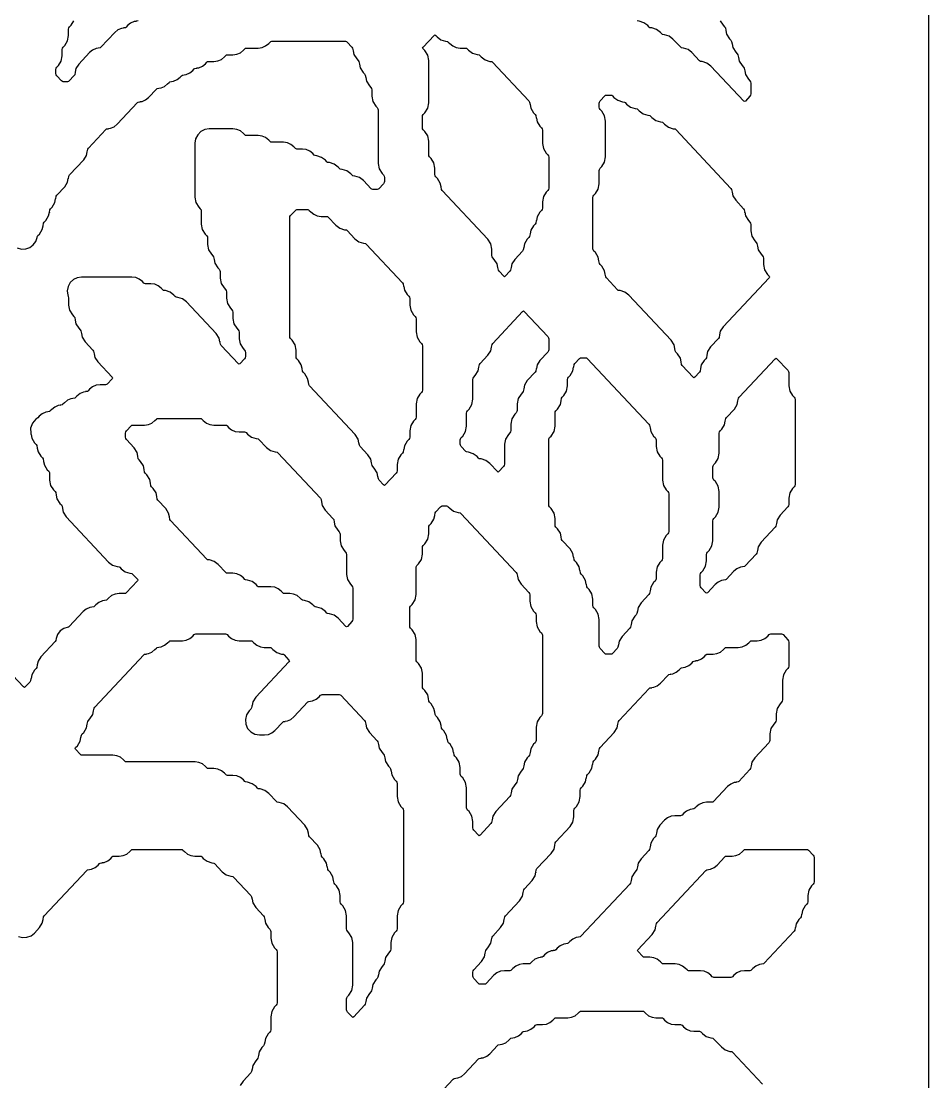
# Model space of a CAD drawing. Header units: millimetres. Extents: x 10 to 410, y 18 to 283.
# Drawn here: x 41.63 to 73.27, y 84 to 120.98 of the extents above; entities that cross this region are included whole.
import ezdxf

# ---------------------------------------------------------------- set-up
doc = ezdxf.new("R2010")
doc.units = ezdxf.units.MM
doc.layers.add('CUT', color=1, linetype='Continuous')

msp = doc.modelspace()

# ---------------------------------------------------------------- linework, layer by layer
at = {"layer": 'CUT'}
for points in [[(52.134, 21), (60.134, 21), (60.134, 24), (73.2679, 24), (73.2679, 144), (60.134, 144), (60.134, 147), (52.134, 147), (52.134, 144), (31.134, 144), (31.134, 147), (23.134, 147), (23.134, 144), (10, 144), (10, 24), (23.134, 24), (23.134, 21), (31.134, 21), (31.134, 24), (52.134, 24)], [(56.0285, 120.4816), (56.0565, 120.5031), (56.0845, 120.4816), (56.1285, 120.4347), (56.2645, 120.3321), (56.4271, 120.2811), (56.4953, 120.272), (56.5202, 120.2518), (56.5689, 120.1999), (56.6744, 120.1144), (56.7991, 120.0604), (56.9336, 120.0419), (57.1233, 120.0419), (57.1555, 120.0375), (57.1808, 120.017), (57.2295, 119.9651), (57.3655, 119.8625), (57.528, 119.8115), (57.5963, 119.8024), (57.6212, 119.7822), (57.6699, 119.7303), (57.8059, 119.6277), (57.9684, 119.5767), (58.0367, 119.5676), (58.0615, 119.5474), (59.3271, 118.198), (59.351, 118.1602), (59.3682, 118.0699), (59.3701, 118.0703), (59.3944, 117.9426), (59.4946, 117.7845), (59.5472, 117.7284), (59.5712, 117.6906), (59.5884, 117.6003), (59.5903, 117.6007), (59.6146, 117.473), (59.7148, 117.3149), (59.7674, 117.2588), (59.7914, 117.221), (59.7997, 117.1771), (59.7997, 116.7177), (59.8348, 116.5338), (59.935, 116.3757), (59.9876, 116.3196), (60.0116, 116.2818), (60.0199, 116.2379), (60.0199, 115.1583), (60.0116, 115.1144), (59.9876, 115.0767), (59.935, 115.0206), (59.8348, 114.8624), (59.7997, 114.6785), (59.7997, 114.4539), (59.7914, 114.41), (59.7674, 114.3723), (59.7148, 114.3162), (59.6146, 114.158), (59.5903, 114.0304), (59.5884, 114.0307), (59.5712, 113.9404), (59.5472, 113.9027), (59.4946, 113.8466), (59.3944, 113.6884), (59.3701, 113.5608), (59.3682, 113.5611), (59.351, 113.4708), (59.3271, 113.4331), (59.2744, 113.377), (59.1742, 113.2188), (59.1499, 113.0912), (59.148, 113.0915), (59.1308, 113.0012), (59.1069, 112.9635), (58.8341, 112.6726), (58.7338, 112.5144), (58.7095, 112.3868), (58.7076, 112.3871), (58.6904, 112.2968), (58.6665, 112.2591), (58.5066, 112.0886), (58.4786, 112.0671), (58.4506, 112.0886), (58.2907, 112.2591), (58.2668, 112.2968), (58.2496, 112.3871), (58.2477, 112.3868), (58.2233, 112.5144), (58.1231, 112.6726), (58.0705, 112.7287), (58.0466, 112.7664), (58.0382, 112.8103), (58.0382, 113.0349), (58.0032, 113.2188), (57.9029, 113.377), (56.309, 115.0767), (56.285, 115.1144), (56.2678, 115.2047), (56.266, 115.2044), (56.2416, 115.332), (56.1414, 115.4902), (56.0888, 115.5463), (56.0649, 115.584), (56.0565, 115.6279), (56.0565, 115.8525), (56.0214, 116.0365), (55.9212, 116.1946), (55.8686, 116.2507), (55.8447, 116.2884), (55.8363, 116.3323), (55.8363, 116.7918), (55.8012, 116.9757), (55.701, 117.1338), (55.6484, 117.1899), (55.6245, 117.2276), (55.6161, 117.2715), (55.6161, 117.6467), (55.6245, 117.6906), (55.6484, 117.7284), (55.701, 117.7845), (55.8012, 117.9426), (55.8363, 118.1265), (55.8363, 119.6094), (55.8012, 119.7933), (55.701, 119.9514), (55.6419, 120.0144), (55.623, 120.0419), (55.6419, 120.0695)], [(61.6462, 112.9074), (61.5936, 112.9635), (61.5696, 113.0012), (61.5613, 113.0451), (61.5613, 114.8291), (61.5696, 114.873), (61.5936, 114.9108), (61.6462, 114.9669), (61.7464, 115.125), (61.7815, 115.3089), (61.7815, 115.7683), (61.7898, 115.8122), (61.8138, 115.85), (61.8664, 115.9061), (61.9666, 116.0642), (62.0016, 116.2481), (62.0016, 117.4962), (61.9666, 117.6801), (61.8664, 117.8382), (61.8138, 117.8943), (61.7898, 117.932), (61.7815, 117.9759), (61.7815, 118.1163), (61.7898, 118.1602), (61.8138, 118.198), (61.9783, 118.3734), (62.0036, 118.3939), (62.0358, 118.3983), (62.1877, 118.3983), (62.2199, 118.3939), (62.2452, 118.3734), (62.2939, 118.3215), (62.4299, 118.2189), (62.5924, 118.1679), (62.6607, 118.1588), (62.6856, 118.1386), (62.7343, 118.0867), (62.8703, 117.9841), (63.0328, 117.9331), (63.1011, 117.924), (63.1259, 117.9038), (63.1746, 117.8519), (63.3106, 117.7493), (63.4732, 117.6983), (63.5414, 117.6892), (63.5663, 117.669), (63.615, 117.6171), (63.751, 117.5145), (63.9136, 117.4635), (63.9818, 117.4544), (64.0067, 117.4342), (64.0554, 117.3823), (64.1914, 117.2797), (64.354, 117.2287), (64.4222, 117.2196), (64.4471, 117.1994), (66.3732, 115.1456), (66.3971, 115.1078), (66.4143, 115.0175), (66.4162, 115.0179), (66.4405, 114.8902), (66.5407, 114.7321), (66.8135, 114.4412), (66.8375, 114.4034), (66.8547, 114.3131), (66.8566, 114.3135), (66.8809, 114.1858), (66.9811, 114.0276), (67.0337, 113.9716), (67.0577, 113.9338), (67.066, 113.8899), (67.066, 113.6653), (67.1011, 113.4814), (67.2013, 113.3232), (67.2539, 113.2671), (67.2779, 113.2294), (67.2951, 113.1391), (67.2969, 113.1395), (67.3213, 113.0118), (67.4215, 112.8536), (67.4741, 112.7975), (67.4981, 112.7598), (67.5064, 112.7159), (67.5064, 112.4913), (67.5415, 112.3074), (67.6417, 112.1492), (67.7008, 112.0862), (67.7197, 112.0587), (67.7008, 112.0312), (66.1004, 110.3246), (66.0001, 110.1664), (65.9758, 110.0387), (65.9739, 110.0391), (65.9567, 109.9488), (65.9328, 109.911), (65.66, 109.6201), (65.5598, 109.462), (65.5354, 109.3343), (65.5335, 109.3347), (65.5163, 109.2444), (65.4924, 109.2066), (65.4398, 109.1505), (65.3396, 108.9924), (65.3152, 108.8647), (65.3134, 108.8651), (65.2961, 108.7748), (65.2722, 108.737), (65.1123, 108.5666), (65.0843, 108.5451), (65.0563, 108.5666), (64.6762, 108.9718), (64.6523, 109.0096), (64.6351, 109.0999), (64.6332, 109.0995), (64.6089, 109.2272), (64.5087, 109.3853), (64.456, 109.4414), (64.4321, 109.4792), (64.4149, 109.5695), (64.413, 109.5691), (64.3887, 109.6968), (64.2885, 109.8549), (62.8104, 111.4311), (62.6744, 111.5337), (62.5118, 111.5847), (62.4436, 111.5938), (62.4187, 111.614), (62.0339, 112.0243), (62.01, 112.062), (61.9928, 112.1523), (61.9909, 112.1519), (61.9666, 112.2796), (61.8664, 112.4378), (61.8138, 112.4939), (61.7898, 112.5316), (61.7726, 112.6219), (61.7707, 112.6216), (61.7464, 112.7492)], [(51.6186, 114.4067), (51.6508, 114.4023), (51.676, 114.3818), (51.7247, 114.3299), (51.8302, 114.2443), (51.9549, 114.1904), (52.0894, 114.1719), (52.2791, 114.1719), (52.3113, 114.1675), (52.3366, 114.147), (52.6055, 113.8603), (52.7415, 113.7577), (52.904, 113.7067), (52.9723, 113.6976), (52.9971, 113.6774), (53.266, 113.3907), (53.402, 113.2881), (53.5646, 113.2371), (53.6328, 113.228), (53.6577, 113.2078), (54.9232, 111.8583), (54.9472, 111.8206), (54.9644, 111.7303), (54.9662, 111.7306), (54.9906, 111.603), (55.0908, 111.4448), (55.1434, 111.3887), (55.1674, 111.351), (55.1757, 111.3071), (55.1757, 111.0825), (55.2108, 110.8986), (55.311, 110.7404), (55.3636, 110.6843), (55.3875, 110.6466), (55.3959, 110.6027), (55.3959, 110.1433), (55.431, 109.9594), (55.5312, 109.8012), (55.5838, 109.7451), (55.6077, 109.7074), (55.6161, 109.6635), (55.6161, 108.1143), (55.6077, 108.0704), (55.5838, 108.0326), (55.5312, 107.9765), (55.431, 107.8184), (55.3959, 107.6345), (55.3959, 107.1751), (55.3875, 107.1312), (55.3636, 107.0934), (55.311, 107.0373), (55.2108, 106.8792), (55.1757, 106.6953), (55.1757, 106.4707), (55.1674, 106.4268), (55.1434, 106.389), (55.0908, 106.3329), (54.9906, 106.1748), (54.9662, 106.0471), (54.9644, 106.0475), (54.9472, 105.9572), (54.9232, 105.9194), (54.8706, 105.8633), (54.7704, 105.7052), (54.7353, 105.5213), (54.7353, 105.2967), (54.727, 105.2528), (54.703, 105.215), (54.323, 104.8098), (54.295, 104.7883), (54.2669, 104.8098), (54.1071, 104.9802), (54.0831, 105.018), (54.0659, 105.1083), (54.0641, 105.1079), (54.0397, 105.2356), (53.9395, 105.3937), (53.8869, 105.4498), (53.8629, 105.4876), (53.8457, 105.5779), (53.8439, 105.5775), (53.8195, 105.7052), (53.7193, 105.8633), (53.4465, 106.1542), (53.4226, 106.192), (53.4054, 106.2823), (53.4035, 106.2819), (53.3791, 106.4096), (53.2789, 106.5677), (51.685, 108.2674), (51.661, 108.3052), (51.6438, 108.3955), (51.642, 108.3951), (51.6176, 108.5228), (51.5174, 108.6809), (51.4648, 108.737), (51.4408, 108.7748), (51.4236, 108.8651), (51.4218, 108.8647), (51.3974, 108.9924), (51.2972, 109.1505), (51.2446, 109.2066), (51.2207, 109.2444), (51.2123, 109.2883), (51.2123, 109.5129), (51.1772, 109.6968), (51.077, 109.8549), (51.0244, 109.911), (51.0005, 109.9488), (50.9921, 109.9927), (50.9921, 114.1247), (51.0005, 114.1686), (51.0244, 114.2064), (51.1889, 114.3818), (51.2142, 114.4023), (51.2464, 114.4067)], [(56.9696, 106.1542), (56.9456, 106.192), (56.9373, 106.2359), (56.9373, 106.3763), (56.9456, 106.4202), (56.9696, 106.4579), (57.0222, 106.514), (57.1224, 106.6721), (57.1574, 106.856), (57.1574, 107.3155), (57.1658, 107.3594), (57.1897, 107.3971), (57.2424, 107.4532), (57.3426, 107.6113), (57.3776, 107.7953), (57.3776, 108.4895), (57.386, 108.5334), (57.4099, 108.5711), (57.4625, 108.6272), (57.5628, 108.7854), (57.5871, 108.913), (57.589, 108.9127), (57.6062, 109.003), (57.6301, 109.0407), (57.9029, 109.3316), (58.0032, 109.4898), (58.0275, 109.6174), (58.0294, 109.6171), (58.0466, 109.7074), (58.0705, 109.7451), (59.1111, 110.8548), (59.1392, 110.8763), (59.1672, 110.8548), (59.9876, 109.9799), (60.0116, 109.9422), (60.0199, 109.8983), (60.0199, 109.5231), (60.0116, 109.4792), (59.9876, 109.4414), (59.7148, 109.1505), (59.6146, 108.9924), (59.5903, 108.8647), (59.5884, 108.8651), (59.5712, 108.7748), (59.5472, 108.737), (59.2744, 108.4461), (59.1742, 108.288), (59.1499, 108.1603), (59.148, 108.1607), (59.1308, 108.0704), (59.1069, 108.0326), (59.0543, 107.9765), (58.954, 107.8184), (58.919, 107.6345), (58.919, 107.4099), (58.9106, 107.366), (58.8867, 107.3282), (58.8341, 107.2721), (58.7338, 107.114), (58.6988, 106.9301), (58.6988, 106.7055), (58.6904, 106.6616), (58.6665, 106.6238), (58.6139, 106.5677), (58.5136, 106.4096), (58.4786, 106.2257), (58.4786, 105.5315), (58.4702, 105.4876), (58.4463, 105.4498), (58.2864, 105.2794), (58.2584, 105.2579), (58.2304, 105.2794), (57.9662, 105.5611), (57.8302, 105.6637), (57.6676, 105.7147), (57.5994, 105.7238), (57.5745, 105.744), (57.5258, 105.7959), (57.3898, 105.8985), (57.2272, 105.9495), (57.159, 105.9586), (57.1341, 105.9788)], [(60.4687, 107.829), (60.4926, 107.8667), (60.5452, 107.9228), (60.6455, 108.0809), (60.6805, 108.2649), (60.6805, 108.4895), (60.6889, 108.5334), (60.7128, 108.5711), (60.7654, 108.6272), (60.8656, 108.7854), (60.89, 108.913), (60.8918, 108.9127), (60.9091, 109.003), (60.933, 109.0407), (61.0975, 109.2162), (61.1228, 109.2367), (61.155, 109.2411), (61.307, 109.2411), (61.3392, 109.2367), (61.3644, 109.2162), (63.5107, 106.9275), (63.5346, 106.8898), (63.5518, 106.7995), (63.5537, 106.7998), (63.578, 106.6721), (63.6783, 106.514), (63.7309, 106.4579), (63.7548, 106.4202), (63.7632, 106.3763), (63.7632, 106.1516), (63.7982, 105.9677), (63.8985, 105.8096), (63.9511, 105.7535), (63.975, 105.7158), (63.9834, 105.6719), (63.9834, 104.9776), (64.0184, 104.7937), (64.1186, 104.6356), (64.1713, 104.5795), (64.1952, 104.5418), (64.2036, 104.4979), (64.2036, 103.1835), (64.1952, 103.1396), (64.1713, 103.1018), (64.1186, 103.0457), (64.0184, 102.8876), (63.9834, 102.7037), (63.9834, 102.2443), (63.975, 102.2004), (63.9511, 102.1626), (63.8985, 102.1065), (63.7982, 101.9484), (63.7632, 101.7645), (63.7632, 101.5399), (63.7548, 101.496), (63.7309, 101.4582), (63.6783, 101.4021), (63.578, 101.244), (63.5537, 101.1163), (63.5518, 101.1167), (63.5346, 101.0264), (63.5107, 100.9886), (63.2379, 100.6977), (63.1376, 100.5396), (63.1133, 100.4119), (63.1114, 100.4123), (63.0942, 100.322), (63.0703, 100.2842), (63.0177, 100.2281), (62.9175, 100.07), (62.8931, 99.9423), (62.8912, 99.9427), (62.874, 99.8524), (62.8501, 99.8146), (62.5773, 99.5237), (62.4771, 99.3656), (62.4527, 99.2379), (62.4509, 99.2383), (62.4337, 99.148), (62.4097, 99.1102), (62.2452, 98.9347), (62.2199, 98.9143), (62.1877, 98.9099), (62.0358, 98.9099), (62.0036, 98.9143), (61.9783, 98.9347), (61.8138, 99.1102), (61.7898, 99.148), (61.7815, 99.1919), (61.7815, 100.1209), (61.7464, 100.3048), (61.6462, 100.4629), (61.5936, 100.519), (61.5696, 100.5568), (61.5613, 100.6007), (61.5613, 100.8253), (61.5262, 101.0092), (61.426, 101.1673), (61.3734, 101.2234), (61.3494, 101.2612), (61.3322, 101.3515), (61.3304, 101.3511), (61.306, 101.4788), (61.2058, 101.6369), (61.1532, 101.693), (61.1292, 101.7308), (61.112, 101.8211), (61.1102, 101.8207), (61.0858, 101.9484), (60.9856, 102.1065), (60.933, 102.1626), (60.9091, 102.2004), (60.8918, 102.2907), (60.89, 102.2903), (60.8656, 102.418), (60.7654, 102.5761), (60.4926, 102.867), (60.4687, 102.9048), (60.4515, 102.9951), (60.4496, 102.9947), (60.4253, 103.1224), (60.325, 103.2805), (60.2724, 103.3366), (60.2485, 103.3744), (60.2401, 103.4183), (60.2401, 103.6429), (60.2051, 103.8268), (60.1048, 103.9849), (60.0522, 104.041), (60.0283, 104.0788), (60.0199, 104.1227), (60.0199, 106.3763), (60.0283, 106.4202), (60.0522, 106.4579), (60.1048, 106.514), (60.2051, 106.6721), (60.2401, 106.856), (60.2401, 107.3155), (60.2485, 107.3594), (60.2724, 107.3971), (60.325, 107.4532), (60.4253, 107.6113), (60.4496, 107.739), (60.4515, 107.7387)], [(65.3368, 101.2234), (65.3129, 101.2612), (65.3045, 101.3051), (65.3045, 101.6802), (65.3129, 101.7242), (65.3368, 101.7619), (65.3894, 101.818), (65.4897, 101.9761), (65.5247, 102.16), (65.5247, 102.3846), (65.5331, 102.4286), (65.557, 102.4663), (65.6096, 102.5224), (65.7098, 102.6805), (65.7449, 102.8644), (65.7449, 103.5586), (65.7533, 103.6026), (65.7772, 103.6403), (65.8298, 103.6964), (65.93, 103.8545), (65.9651, 104.0384), (65.9651, 104.5821), (65.93, 104.766), (65.8298, 104.9241), (65.7772, 104.9802), (65.7533, 105.018), (65.7449, 105.0619), (65.7449, 105.4371), (65.7533, 105.481), (65.7772, 105.5187), (65.8298, 105.5748), (65.93, 105.7329), (65.9651, 105.9168), (65.9651, 106.6111), (65.9735, 106.655), (65.9974, 106.6927), (66.05, 106.7488), (66.1502, 106.9069), (66.1746, 107.0346), (66.1764, 107.0343), (66.1936, 107.1246), (66.2176, 107.1623), (66.4904, 107.4532), (66.5906, 107.6113), (66.6149, 107.739), (66.6168, 107.7387), (66.634, 107.829), (66.658, 107.8667), (67.9188, 109.2112), (67.9468, 109.2327), (67.9748, 109.2112), (68.3549, 108.8059), (68.3788, 108.7682), (68.3872, 108.7243), (68.3872, 108.2649), (68.4222, 108.0809), (68.5225, 107.9228), (68.5751, 107.8667), (68.599, 107.829), (68.6074, 107.7851), (68.6074, 104.8271), (68.599, 104.7832), (68.5751, 104.7454), (68.5225, 104.6893), (68.4222, 104.5312), (68.3872, 104.3473), (68.3872, 104.1227), (68.3788, 104.0788), (68.3549, 104.041), (68.0821, 103.7501), (67.9819, 103.592), (67.9575, 103.4643), (67.9556, 103.4647), (67.9384, 103.3744), (67.9145, 103.3366), (67.4215, 102.8109), (67.3213, 102.6528), (67.2969, 102.5251), (67.2951, 102.5255), (67.2779, 102.4352), (67.2539, 102.3974), (66.8692, 101.9871), (66.8439, 101.9667), (66.7779, 101.9576), (66.7785, 101.9535), (66.7077, 101.9438), (66.583, 101.8898), (66.4775, 101.8043), (66.2086, 101.5175), (66.1834, 101.4971), (66.1174, 101.488), (66.1179, 101.4839), (66.0471, 101.4742), (65.9224, 101.4202), (65.8169, 101.3347), (65.5527, 101.0529), (65.5247, 101.0315), (65.4967, 101.0529)], [(45.2994, 106.6927), (45.464, 106.8682), (45.4892, 106.8887), (45.5214, 106.8931), (45.9313, 106.8931), (46.0659, 106.9115), (46.1905, 106.9655), (46.296, 107.0511), (46.3447, 107.103), (46.37, 107.1235), (46.4022, 107.1279), (47.8753, 107.1279), (47.9075, 107.1235), (47.9328, 107.103), (47.9815, 107.0511), (48.087, 106.9655), (48.2116, 106.9115), (48.3462, 106.8931), (48.7561, 106.8931), (48.7883, 106.8887), (48.8135, 106.8682), (48.8622, 106.8163), (48.9677, 106.7307), (49.0924, 106.6767), (49.2269, 106.6583), (49.4166, 106.6583), (49.4488, 106.6539), (49.4741, 106.6334), (49.5228, 106.5815), (49.6588, 106.4789), (49.8214, 106.4279), (49.8896, 106.4188), (49.9145, 106.3986), (50.1834, 106.1119), (50.3194, 106.0093), (50.4819, 105.9583), (50.5502, 105.9492), (50.575, 105.929), (52.0607, 104.3447), (52.0847, 104.307), (52.1019, 104.2167), (52.1038, 104.217), (52.1281, 104.0893), (52.2283, 103.9312), (52.5011, 103.6403), (52.5251, 103.6026), (52.5423, 103.5123), (52.5441, 103.5126), (52.5685, 103.3849), (52.6687, 103.2268), (52.7213, 103.1707), (52.7453, 103.133), (52.7536, 103.089), (52.7536, 102.8644), (52.7887, 102.6805), (52.8889, 102.5224), (52.9415, 102.4663), (52.9654, 102.4286), (52.9738, 102.3846), (52.9738, 101.6904), (53.0089, 101.5065), (53.1091, 101.3484), (53.1617, 101.2923), (53.1856, 101.2546), (53.194, 101.2106), (53.194, 100.1311), (53.1856, 100.0872), (53.1617, 100.0494), (53.0018, 99.8789), (52.9738, 99.8575), (52.9458, 99.8789), (52.6816, 100.1607), (52.5456, 100.2633), (52.383, 100.3143), (52.3148, 100.3234), (52.2899, 100.3435), (52.2412, 100.3955), (52.1052, 100.4981), (51.9426, 100.5491), (51.8744, 100.5582), (51.8495, 100.5783), (51.8008, 100.6303), (51.6648, 100.7329), (51.5023, 100.7839), (51.434, 100.793), (51.4091, 100.8131), (51.3604, 100.8651), (51.2549, 100.9506), (51.1303, 101.0046), (50.9957, 101.0231), (50.806, 101.0231), (50.7738, 101.0275), (50.7486, 101.0479), (50.6999, 101.0999), (50.5943, 101.1854), (50.4697, 101.2394), (50.3351, 101.2579), (49.9253, 101.2579), (49.8931, 101.2623), (49.8678, 101.2827), (49.8191, 101.3347), (49.6831, 101.4373), (49.5205, 101.4883), (49.4523, 101.4974), (49.4274, 101.5175), (49.3787, 101.5695), (49.2732, 101.655), (49.1486, 101.709), (49.014, 101.7275), (48.8243, 101.7275), (48.7921, 101.7319), (48.7668, 101.7523), (48.4979, 102.0391), (48.3619, 102.1417), (48.1994, 102.1927), (48.1312, 102.2018), (48.1063, 102.2219), (46.8408, 103.5714), (46.8168, 103.6092), (46.7996, 103.6995), (46.7978, 103.6991), (46.7734, 103.8268), (46.6732, 103.9849), (46.4004, 104.2758), (46.3765, 104.3136), (46.3592, 104.4039), (46.3574, 104.4035), (46.333, 104.5312), (46.2328, 104.6893), (46.1802, 104.7454), (46.1563, 104.7832), (46.1391, 104.8735), (46.1372, 104.8731), (46.1128, 105.0008), (46.0126, 105.1589), (45.96, 105.215), (45.9361, 105.2528), (45.9189, 105.3431), (45.917, 105.3427), (45.8927, 105.4704), (45.7924, 105.6285), (45.7398, 105.6846), (45.7159, 105.7224), (45.6987, 105.8127), (45.6968, 105.8123), (45.6725, 105.94), (45.5722, 106.0981), (45.2994, 106.389), (45.2755, 106.4268), (45.2671, 106.4707), (45.2671, 106.6111), (45.2755, 106.655)], [(55.8363, 103.0992), (55.8363, 103.3238), (55.8447, 103.3678), (55.8686, 103.4055), (55.9212, 103.4616), (56.0214, 103.6197), (56.0458, 103.7474), (56.0476, 103.7471), (56.0649, 103.8374), (56.0888, 103.8751), (56.2533, 104.0506), (56.2786, 104.0711), (56.3108, 104.0755), (56.4628, 104.0755), (56.495, 104.0711), (56.5202, 104.0506), (56.5689, 103.9986), (56.7049, 103.896), (56.8675, 103.8451), (56.9357, 103.836), (56.9606, 103.8158), (58.8867, 101.7619), (58.9106, 101.7242), (58.9278, 101.6339), (58.9297, 101.6342), (58.954, 101.5065), (59.0543, 101.3484), (59.3271, 101.0575), (59.351, 101.0198), (59.3594, 100.9758), (59.3594, 100.7512), (59.3944, 100.5673), (59.4946, 100.4092), (59.5472, 100.3531), (59.5712, 100.3153), (59.5795, 100.2714), (59.5795, 100.0468), (59.6146, 99.8629), (59.7148, 99.7048), (59.7674, 99.6487), (59.7914, 99.6109), (59.7997, 99.567), (59.7997, 96.8439), (59.7914, 96.8), (59.7674, 96.7622), (59.7148, 96.7061), (59.6146, 96.548), (59.5795, 96.3641), (59.5795, 95.9047), (59.5712, 95.8608), (59.5472, 95.823), (59.4946, 95.7669), (59.3944, 95.6088), (59.3701, 95.4811), (59.3682, 95.4814), (59.351, 95.3912), (59.3271, 95.3534), (59.2744, 95.2973), (59.1742, 95.1392), (59.1499, 95.0115), (59.148, 95.0118), (59.1308, 94.9215), (59.1069, 94.8838), (59.0543, 94.8277), (58.954, 94.6696), (58.9297, 94.5419), (58.9278, 94.5422), (58.9106, 94.4519), (58.8867, 94.4142), (58.8341, 94.3581), (58.7338, 94.2), (58.7095, 94.0723), (58.7076, 94.0726), (58.6904, 93.9823), (58.6665, 93.9446), (58.1735, 93.4189), (58.0733, 93.2608), (58.0489, 93.1331), (58.047, 93.1334), (58.0298, 93.0431), (58.0059, 93.0054), (57.6258, 92.6001), (57.5978, 92.5786), (57.5698, 92.6001), (57.4099, 92.7706), (57.386, 92.8083), (57.3776, 92.8523), (57.3776, 93.0769), (57.3426, 93.2608), (57.2424, 93.4189), (57.1897, 93.475), (57.1658, 93.5127), (57.1574, 93.5567), (57.1574, 94.2509), (57.1224, 94.4348), (57.0222, 94.5929), (56.9696, 94.649), (56.9456, 94.6867), (56.9373, 94.7307), (56.9373, 94.9553), (56.9022, 95.1392), (56.802, 95.2973), (56.7494, 95.3534), (56.7254, 95.3912), (56.7082, 95.4814), (56.7063, 95.4811), (56.682, 95.6088), (56.5818, 95.7669), (56.5292, 95.823), (56.5052, 95.8608), (56.488, 95.951), (56.4862, 95.9507), (56.4618, 96.0784), (56.3616, 96.2365), (56.309, 96.2926), (56.285, 96.3304), (56.2678, 96.4207), (56.266, 96.4203), (56.2416, 96.548), (56.1414, 96.7061), (56.0888, 96.7622), (56.0649, 96.8), (56.0476, 96.8903), (56.0458, 96.8899), (56.0214, 97.0176), (55.9212, 97.1757), (55.8686, 97.2318), (55.8447, 97.2696), (55.8275, 97.3599), (55.8256, 97.3595), (55.8012, 97.4872), (55.701, 97.6453), (55.6484, 97.7014), (55.6245, 97.7392), (55.6161, 97.7831), (55.6161, 98.2425), (55.5811, 98.4264), (55.4808, 98.5845), (55.4282, 98.6406), (55.4043, 98.6784), (55.3959, 98.7223), (55.3959, 99.4165), (55.3609, 99.6004), (55.2606, 99.7585), (55.208, 99.8146), (55.1841, 99.8524), (55.1757, 99.8963), (55.1757, 100.5062), (55.1841, 100.5501), (55.208, 100.5879), (55.2606, 100.644), (55.3609, 100.8021), (55.3959, 100.986), (55.3959, 101.915), (55.4043, 101.959), (55.4282, 101.9967), (55.4808, 102.0528), (55.5811, 102.2109), (55.6161, 102.3948), (55.6161, 102.6194), (55.6245, 102.6634), (55.6484, 102.7011), (55.701, 102.7572), (55.8012, 102.9153)], [(43.5905, 95.7132), (43.6907, 95.8713), (43.7151, 95.999), (43.7169, 95.9986), (43.7342, 96.0889), (43.7581, 96.1267), (43.8107, 96.1828), (43.9109, 96.3409), (43.9353, 96.4686), (43.9371, 96.4682), (43.9543, 96.5585), (43.9783, 96.5963), (44.0309, 96.6524), (44.1311, 96.8105), (44.1555, 96.9382), (44.1573, 96.9378), (44.1745, 97.0281), (44.1985, 97.0659), (45.9044, 98.885), (45.9296, 98.9054), (45.9956, 98.9145), (45.9951, 98.9186), (46.0659, 98.9283), (46.1905, 98.9823), (46.296, 99.0678), (46.3447, 99.1198), (46.37, 99.1402), (46.436, 99.1493), (46.4354, 99.1534), (46.5063, 99.1631), (46.6309, 99.2171), (46.7364, 99.3026), (46.7851, 99.3546), (46.8104, 99.375), (46.8426, 99.3795), (47.2525, 99.3795), (47.387, 99.3979), (47.5117, 99.4519), (47.6172, 99.5374), (47.6659, 99.5894), (47.6911, 99.6098), (47.7233, 99.6143), (48.7561, 99.6143), (48.7883, 99.6098), (48.8135, 99.5894), (48.8622, 99.5374), (48.9677, 99.4519), (49.0924, 99.3979), (49.2269, 99.3795), (49.6368, 99.3795), (49.669, 99.375), (49.6943, 99.3546), (49.743, 99.3026), (49.8485, 99.2171), (49.9731, 99.1631), (50.1077, 99.1447), (50.2974, 99.1447), (50.3296, 99.1402), (50.3549, 99.1198), (50.4036, 99.0678), (50.5396, 98.9652), (50.7021, 98.9143), (50.7704, 98.9051), (50.7952, 98.885), (50.9663, 98.7026), (50.9852, 98.6751), (50.9663, 98.6475), (49.8062, 97.4105), (49.706, 97.2524), (49.6817, 97.1247), (49.6798, 97.1251), (49.6626, 97.0348), (49.6386, 96.997), (49.5798, 96.9343), (49.4883, 96.7967), (49.4465, 96.6368), (49.4592, 96.4721), (49.5249, 96.3204), (49.6364, 96.1985), (49.7816, 96.1195), (49.9445, 96.0922), (50.1149, 96.0922), (50.2495, 96.1107), (50.3742, 96.1647), (50.4797, 96.2502), (50.7486, 96.537), (50.7738, 96.5574), (50.8398, 96.5665), (50.8393, 96.5706), (50.9101, 96.5803), (51.0347, 96.6343), (51.1402, 96.7198), (51.6293, 97.2414), (51.6546, 97.2618), (51.7206, 97.2709), (51.72, 97.275), (51.7909, 97.2847), (51.9155, 97.3387), (52.021, 97.4242), (52.0697, 97.4762), (52.095, 97.4966), (52.1272, 97.501), (52.7195, 97.501), (52.7517, 97.4966), (52.777, 97.4762), (53.6021, 96.5963), (53.626, 96.5585), (53.6432, 96.4682), (53.6451, 96.4686), (53.6694, 96.3409), (53.7697, 96.1828), (54.0425, 95.8919), (54.0664, 95.8541), (54.0836, 95.7638), (54.0855, 95.7642), (54.1098, 95.6365), (54.21, 95.4784), (54.2627, 95.4223), (54.2866, 95.3845), (54.3038, 95.2942), (54.3057, 95.2946), (54.33, 95.1669), (54.4302, 95.0088), (54.4828, 94.9527), (54.5068, 94.9149), (54.524, 94.8246), (54.5259, 94.825), (54.5502, 94.6973), (54.6504, 94.5392), (54.703, 94.4831), (54.727, 94.4453), (54.7353, 94.4014), (54.7353, 93.942), (54.7704, 93.7581), (54.8706, 93.6), (54.9232, 93.5439), (54.9472, 93.5061), (54.9555, 93.4622), (54.9555, 90.2694), (54.9472, 90.2255), (54.9232, 90.1878), (54.8706, 90.1317), (54.7704, 89.9736), (54.7353, 89.7897), (54.7353, 89.3302), (54.727, 89.2863), (54.703, 89.2486), (54.6504, 89.1925), (54.5502, 89.0344), (54.5152, 88.8505), (54.5152, 88.6258), (54.5068, 88.5819), (54.4828, 88.5442), (54.4302, 88.4881), (54.33, 88.33), (54.3057, 88.2023), (54.3038, 88.2026), (54.2866, 88.1123), (54.2627, 88.0746), (54.21, 88.0185), (54.1098, 87.8604), (54.0855, 87.7327), (54.0836, 87.733), (54.0664, 87.6427), (54.0425, 87.605), (53.9899, 87.5489), (53.8896, 87.3907), (53.8653, 87.2631), (53.8634, 87.2634), (53.8462, 87.1731), (53.8223, 87.1354), (53.7697, 87.0793), (53.6694, 86.9211), (53.6451, 86.7935), (53.6432, 86.7938), (53.626, 86.7035), (53.6021, 86.6658), (53.222, 86.2605), (53.194, 86.239), (53.166, 86.2605), (53.0061, 86.431), (52.9822, 86.4687), (52.9738, 86.5126), (52.9738, 86.8878), (52.9822, 86.9317), (53.0061, 86.9695), (53.0587, 87.0256), (53.159, 87.1837), (53.194, 87.3676), (53.194, 88.8505), (53.159, 89.0344), (53.0587, 89.1925), (53.0061, 89.2486), (52.9822, 89.2863), (52.9738, 89.3302), (52.9738, 89.7897), (52.9388, 89.9736), (52.8385, 90.1317), (52.7859, 90.1878), (52.762, 90.2255), (52.7536, 90.2694), (52.7536, 90.4941), (52.7186, 90.678), (52.6183, 90.8361), (52.5657, 90.8922), (52.5418, 90.9299), (52.5246, 91.0202), (52.5227, 91.0199), (52.4984, 91.1476), (52.3981, 91.3057), (52.3455, 91.3618), (52.3216, 91.3995), (52.3044, 91.4898), (52.3025, 91.4895), (52.2782, 91.6172), (52.178, 91.7753), (52.1254, 91.8314), (52.1014, 91.8691), (52.0842, 91.9594), (52.0823, 91.9591), (52.058, 92.0868), (51.9578, 92.2449), (51.685, 92.5358), (51.661, 92.5735), (51.6438, 92.6638), (51.642, 92.6635), (51.6176, 92.7912), (51.5174, 92.9493), (50.92, 93.5863), (50.784, 93.6889), (50.6215, 93.7398), (50.5533, 93.7489), (50.5284, 93.7691), (50.2595, 94.0559), (50.1235, 94.1585), (49.9609, 94.2094), (49.8927, 94.2185), (49.8678, 94.2387), (49.8191, 94.2907), (49.6831, 94.3933), (49.5205, 94.4442), (49.4523, 94.4534), (49.4274, 94.4735), (49.3787, 94.5255), (49.2732, 94.611), (49.1486, 94.665), (49.014, 94.6834), (48.8243, 94.6834), (48.7921, 94.6879), (48.7668, 94.7083), (48.7181, 94.7603), (48.6126, 94.8458), (48.488, 94.8998), (48.3534, 94.9182), (48.1637, 94.9182), (48.1315, 94.9227), (48.1063, 94.9431), (48.0576, 94.9951), (47.9521, 95.0806), (47.8274, 95.1346), (47.6928, 95.153), (45.3012, 95.153), (45.269, 95.1575), (45.2438, 95.1779), (45.1951, 95.2299), (45.0896, 95.3154), (44.9649, 95.3694), (44.8304, 95.3878), (43.7599, 95.3878), (43.7277, 95.3923), (43.7025, 95.4127), (43.5314, 95.5951), (43.5125, 95.6226), (43.5314, 95.6502)], [(57.4099, 87.605), (57.386, 87.6427), (57.3776, 87.6866), (57.3776, 87.827), (57.386, 87.8709), (57.4099, 87.9087), (57.6827, 88.1996), (57.783, 88.3577), (57.8073, 88.4854), (57.8092, 88.485), (57.8264, 88.5753), (57.8503, 88.6131), (57.9029, 88.6692), (58.0032, 88.8273), (58.0275, 88.955), (58.0294, 88.9546), (58.0466, 89.0449), (58.0705, 89.0827), (58.3433, 89.3736), (58.4435, 89.5317), (58.4679, 89.6594), (58.4697, 89.659), (58.487, 89.7493), (58.5109, 89.7871), (59.0039, 90.3128), (59.1041, 90.4709), (59.1284, 90.5986), (59.1303, 90.5982), (59.1475, 90.6885), (59.1715, 90.7263), (59.4443, 91.0172), (59.5445, 91.1753), (59.5688, 91.303), (59.5707, 91.3026), (59.5879, 91.3929), (59.6118, 91.4307), (60.1048, 91.9564), (60.2051, 92.1145), (60.2294, 92.2422), (60.2313, 92.2418), (60.2485, 92.3321), (60.2724, 92.3699), (60.7654, 92.8956), (60.8656, 93.0537), (60.9007, 93.2376), (60.9007, 93.4622), (60.9091, 93.5061), (60.933, 93.5439), (60.9856, 93.6), (61.0858, 93.7581), (61.1209, 93.942), (61.1209, 94.1666), (61.1292, 94.2105), (61.1532, 94.2483), (61.2058, 94.3044), (61.306, 94.4625), (61.3304, 94.5902), (61.3322, 94.5898), (61.3494, 94.6801), (61.3734, 94.7179), (61.426, 94.774), (61.5262, 94.9321), (61.5505, 95.0598), (61.5524, 95.0594), (61.5696, 95.1497), (61.5936, 95.1875), (61.6462, 95.2436), (61.7464, 95.4017), (61.7707, 95.5294), (61.7726, 95.529), (61.7898, 95.6193), (61.8138, 95.6571), (62.3067, 96.1828), (62.407, 96.3409), (62.4313, 96.4686), (62.4332, 96.4682), (62.4504, 96.5585), (62.4743, 96.5963), (63.5196, 97.711), (63.5449, 97.7314), (63.6109, 97.7405), (63.6103, 97.7446), (63.6812, 97.7543), (63.8058, 97.8083), (63.9113, 97.8938), (64.1802, 98.1806), (64.2055, 98.201), (64.2715, 98.2101), (64.2709, 98.2142), (64.3417, 98.2239), (64.4664, 98.2779), (64.5719, 98.3634), (64.6206, 98.4154), (64.6458, 98.4358), (64.7119, 98.4449), (64.7113, 98.449), (64.7821, 98.4587), (64.9068, 98.5127), (65.0123, 98.5982), (65.061, 98.6502), (65.0862, 98.6706), (65.1522, 98.6797), (65.1517, 98.6838), (65.2225, 98.6935), (65.3471, 98.7475), (65.4527, 98.833), (65.5014, 98.885), (65.5266, 98.9054), (65.5588, 98.9099), (65.7485, 98.9099), (65.8831, 98.9283), (66.0077, 98.9823), (66.1132, 99.0678), (66.1619, 99.1198), (66.1872, 99.1402), (66.2194, 99.1447), (66.6293, 99.1447), (66.7638, 99.1631), (66.8885, 99.2171), (66.994, 99.3026), (67.0427, 99.3546), (67.068, 99.375), (67.1002, 99.3795), (67.2898, 99.3795), (67.4244, 99.3979), (67.5491, 99.4519), (67.6546, 99.5374), (67.7033, 99.5894), (67.7285, 99.6098), (67.7607, 99.6143), (68.1329, 99.6143), (68.1651, 99.6098), (68.1903, 99.5894), (68.3549, 99.4139), (68.3788, 99.3761), (68.3872, 99.3322), (68.3872, 98.4875), (68.3788, 98.4436), (68.3549, 98.4058), (68.3023, 98.3497), (68.202, 98.1916), (68.167, 98.0077), (68.167, 97.3135), (68.1586, 97.2696), (68.1347, 97.2318), (68.0821, 97.1757), (67.9819, 97.0176), (67.9468, 96.8337), (67.9468, 96.6091), (67.9384, 96.5652), (67.9145, 96.5274), (67.8619, 96.4713), (67.7617, 96.3132), (67.7266, 96.1293), (67.7266, 95.9047), (67.7182, 95.8608), (67.6943, 95.823), (67.2013, 95.2973), (67.1011, 95.1392), (67.0768, 95.0115), (67.0749, 95.0118), (67.0577, 94.9215), (67.0337, 94.8838), (66.649, 94.4735), (66.6237, 94.4531), (66.5577, 94.444), (66.5583, 94.4399), (66.4875, 94.4302), (66.3628, 94.3762), (66.2573, 94.2907), (65.7682, 93.7691), (65.743, 93.7486), (65.7108, 93.7442), (65.5211, 93.7442), (65.3865, 93.7258), (65.2619, 93.6718), (65.1564, 93.5863), (65.1077, 93.5343), (65.0824, 93.5138), (65.0164, 93.5048), (65.017, 93.5007), (64.9461, 93.491), (64.8215, 93.437), (64.716, 93.3515), (64.6673, 93.2995), (64.642, 93.279), (64.6098, 93.2746), (64.4201, 93.2746), (64.2856, 93.2562), (64.1609, 93.2022), (64.0554, 93.1167), (63.8985, 92.9493), (63.7982, 92.7912), (63.7739, 92.6635), (63.772, 92.6638), (63.7548, 92.5735), (63.7309, 92.5358), (63.6783, 92.4797), (63.578, 92.3216), (63.5537, 92.1939), (63.5518, 92.1942), (63.5346, 92.1039), (63.5107, 92.0662), (63.2379, 91.7753), (63.1376, 91.6172), (63.1133, 91.4895), (63.1114, 91.4898), (63.0942, 91.3995), (63.0703, 91.3618), (63.0177, 91.3057), (62.9175, 91.1476), (62.8931, 91.0199), (62.8912, 91.0202), (62.874, 90.9299), (62.8501, 90.8922), (61.1442, 89.0731), (61.119, 89.0526), (61.053, 89.0436), (61.0535, 89.0395), (60.9827, 89.0298), (60.8581, 88.9758), (60.7525, 88.8902), (60.7038, 88.8383), (60.6786, 88.8178), (60.6126, 88.8088), (60.6131, 88.8047), (60.5423, 88.795), (60.4177, 88.741), (60.3122, 88.6554), (60.2635, 88.6035), (60.2382, 88.583), (60.1722, 88.574), (60.1728, 88.5699), (60.1019, 88.5602), (59.9773, 88.5062), (59.8718, 88.4206), (59.8231, 88.3687), (59.7978, 88.3482), (59.7318, 88.3392), (59.7324, 88.3351), (59.6615, 88.3254), (59.5369, 88.2714), (59.4314, 88.1858), (59.3827, 88.1339), (59.3574, 88.1134), (59.3252, 88.109), (59.1355, 88.109), (59.001, 88.0906), (58.8763, 88.0366), (58.7708, 87.951), (58.7221, 87.8991), (58.6969, 87.8786), (58.6647, 87.8742), (58.475, 87.8742), (58.3404, 87.8558), (58.2158, 87.8018), (58.1103, 87.7162), (57.8414, 87.4295), (57.8161, 87.409), (57.7839, 87.4046), (57.6319, 87.4046), (57.5997, 87.409), (57.5745, 87.4295)], [(63.6279, 89.1388), (63.7281, 89.2969), (63.7525, 89.4246), (63.7543, 89.4242), (63.7715, 89.5145), (63.7955, 89.5523), (65.5014, 91.3713), (65.5266, 91.3918), (65.5926, 91.4009), (65.5921, 91.405), (65.6629, 91.4147), (65.7875, 91.4687), (65.893, 91.5542), (66.1619, 91.8409), (66.1872, 91.8614), (66.2194, 91.8658), (66.4091, 91.8658), (66.5437, 91.8843), (66.6683, 91.9383), (66.7738, 92.0238), (66.8225, 92.0757), (66.8478, 92.0962), (66.88, 92.1006), (69.0136, 92.1006), (69.0458, 92.0962), (69.0711, 92.0757), (69.2356, 91.9003), (69.2596, 91.8625), (69.2679, 91.8186), (69.2679, 90.9738), (69.2596, 90.9299), (69.2356, 90.8922), (69.183, 90.8361), (69.0828, 90.678), (69.0478, 90.4941), (69.0478, 90.2694), (69.0394, 90.2255), (69.0155, 90.1878), (68.9628, 90.1317), (68.8626, 89.9736), (68.8383, 89.8459), (68.8364, 89.8462), (68.8192, 89.7559), (68.7953, 89.7182), (68.7427, 89.6621), (68.6424, 89.504), (68.6181, 89.3763), (68.6162, 89.3766), (68.599, 89.2863), (68.5751, 89.2486), (67.5298, 88.1339), (67.5045, 88.1134), (67.4385, 88.1044), (67.4391, 88.1003), (67.3682, 88.0906), (67.2436, 88.0366), (67.1381, 87.951), (67.0894, 87.8991), (67.0641, 87.8786), (67.0319, 87.8742), (66.8422, 87.8742), (66.7077, 87.8558), (66.583, 87.8018), (66.4775, 87.7162), (66.4288, 87.6643), (66.4036, 87.6438), (66.3714, 87.6394), (65.779, 87.6394), (65.7468, 87.6438), (65.7216, 87.6643), (65.6728, 87.7162), (65.5673, 87.8018), (65.4427, 87.8558), (65.3081, 87.8742), (64.8982, 87.8742), (64.866, 87.8786), (64.8408, 87.8991), (64.7921, 87.951), (64.6866, 88.0366), (64.5619, 88.0906), (64.4274, 88.109), (64.0175, 88.109), (63.9853, 88.1134), (63.96, 88.1339), (63.9113, 88.1858), (63.8058, 88.2714), (63.6812, 88.3254), (63.5466, 88.3438), (63.3569, 88.3438), (63.3247, 88.3482), (63.2995, 88.3687), (63.1284, 88.5511), (63.1095, 88.5786), (63.1284, 88.6061)]]:
    msp.add_lwpolyline(points, close=True, dxfattribs=at)
for points in [[(45.7056, 120.9855), (45.6396, 120.9765), (45.6402, 120.9724), (45.5693, 120.9627), (45.4447, 120.9087), (45.3392, 120.8232), (45.2905, 120.7712), (45.2652, 120.7507), (45.1992, 120.7417), (45.1998, 120.7376), (45.1289, 120.7279), (45.0043, 120.6739), (44.8988, 120.5884), (44.4097, 120.0668), (44.3845, 120.0463), (44.3184, 120.0373), (44.319, 120.0332), (44.2482, 120.0235), (44.1235, 119.9695), (44.018, 119.884), (43.6409, 119.4818), (43.5406, 119.3237), (43.5163, 119.196), (43.5144, 119.1963), (43.4972, 119.106), (43.4733, 119.0683), (43.3087, 118.8928), (43.2835, 118.8723), (43.2513, 118.8679), (43.0993, 118.8679), (43.0671, 118.8723), (43.0419, 118.8928), (42.8773, 119.0683), (42.8534, 119.106), (42.845, 119.1499), (42.845, 119.2903), (42.8534, 119.3342), (42.8773, 119.372), (42.9299, 119.4281), (43.0302, 119.5862), (43.0652, 119.7701), (43.0652, 119.9947), (43.0736, 120.0386), (43.0975, 120.0764), (43.1501, 120.1325), (43.2504, 120.2906), (43.2854, 120.4745), (43.2854, 120.6991), (43.2938, 120.743), (43.3177, 120.7808), (43.3703, 120.8369), (43.4705, 120.995)], [(66.0001, 120.995), (66.1004, 120.8369), (66.153, 120.7808), (66.1769, 120.743), (66.1941, 120.6527), (66.196, 120.6531), (66.2203, 120.5254), (66.3206, 120.3673), (66.3732, 120.3112), (66.3971, 120.2734), (66.4143, 120.1831), (66.4162, 120.1835), (66.4405, 120.0558), (66.5407, 119.8977), (66.5934, 119.8416), (66.6173, 119.8038), (66.6345, 119.7135), (66.6364, 119.7139), (66.6607, 119.5862), (66.7609, 119.4281), (66.8135, 119.372), (66.8375, 119.3342), (66.8547, 119.2439), (66.8566, 119.2443), (66.8809, 119.1166), (66.9811, 118.9585), (67.0337, 118.9024), (67.0577, 118.8646), (67.066, 118.8207), (67.066, 118.4455), (67.0577, 118.4016), (67.0337, 118.3639), (66.8739, 118.1934), (66.8458, 118.1719), (66.8178, 118.1934), (65.6728, 119.4144), (65.5368, 119.5169), (65.3743, 119.5679), (65.3061, 119.577), (65.2812, 119.5972), (65.0123, 119.884), (64.8763, 119.9865), (64.7137, 120.0375), (64.6455, 120.0466), (64.6206, 120.0668), (64.3517, 120.3536), (64.2157, 120.4562), (64.0532, 120.5071), (63.9849, 120.5162), (63.96, 120.5364), (63.9113, 120.5884), (63.7753, 120.691), (63.6128, 120.7419), (63.5445, 120.751), (63.5196, 120.7712), (63.4709, 120.8232), (63.3349, 120.9258), (63.1724, 120.9767), (63.1041, 120.9858)], [(41.4977, 113.0717), (41.6415, 113.0335), (41.7901, 113.0393), (41.9304, 113.0886), (42.05, 113.1769), (42.1384, 113.2966), (42.1876, 113.4369), (42.1928, 113.4642), (42.2168, 113.5019), (42.2694, 113.558), (42.3696, 113.7162), (42.3939, 113.8439), (42.3958, 113.8435), (42.413, 113.9338), (42.4369, 113.9716), (42.4896, 114.0276), (42.5898, 114.1858), (42.6141, 114.3135), (42.616, 114.3131), (42.6332, 114.4034), (42.6571, 114.4412), (42.7097, 114.4973), (42.81, 114.6554), (42.8343, 114.7831), (42.8362, 114.7827), (42.8534, 114.873), (42.8773, 114.9108), (43.1501, 115.2017), (43.2504, 115.3598), (43.2747, 115.4875), (43.2766, 115.4871), (43.2938, 115.5774), (43.3177, 115.6152), (43.8107, 116.1409), (43.9109, 116.299), (43.9353, 116.4267), (43.9371, 116.4263), (43.9543, 116.5166), (43.9783, 116.5544), (44.5832, 117.1994), (44.6085, 117.2199), (44.6745, 117.229), (44.6739, 117.2331), (44.7447, 117.2428), (44.8694, 117.2968), (44.9749, 117.3823), (45.6842, 118.1386), (45.7094, 118.1591), (45.7754, 118.1682), (45.7749, 118.1723), (45.8457, 118.182), (45.9703, 118.236), (46.0758, 118.3215), (46.3447, 118.6082), (46.37, 118.6287), (46.436, 118.6378), (46.4354, 118.6419), (46.5063, 118.6516), (46.6309, 118.7056), (46.7364, 118.7911), (46.7851, 118.843), (46.8104, 118.8635), (46.8764, 118.8726), (46.8758, 118.8767), (46.9467, 118.8864), (47.0713, 118.9404), (47.1768, 119.0259), (47.2255, 119.0778), (47.2508, 119.0983), (47.3168, 119.1074), (47.3162, 119.1115), (47.387, 119.1212), (47.5117, 119.1752), (47.6172, 119.2607), (47.6659, 119.3126), (47.6911, 119.3331), (47.7571, 119.3422), (47.7566, 119.3463), (47.8274, 119.356), (47.9521, 119.41), (48.0576, 119.4955), (48.1063, 119.5474), (48.1315, 119.5679), (48.1637, 119.5723), (48.3534, 119.5723), (48.488, 119.5908), (48.6126, 119.6448), (48.7181, 119.7303), (48.7668, 119.7822), (48.7921, 119.8027), (48.8243, 119.8071), (49.014, 119.8071), (49.1486, 119.8256), (49.2732, 119.8796), (49.3787, 119.9651), (49.4274, 120.017), (49.4527, 120.0375), (49.4849, 120.0419), (49.8948, 120.0419), (50.0293, 120.0604), (50.154, 120.1144), (50.2595, 120.1999), (50.3082, 120.2518), (50.3334, 120.2723), (50.3656, 120.2767), (52.9397, 120.2767), (52.9719, 120.2723), (52.9971, 120.2518), (53.1617, 120.0764), (53.1856, 120.0386), (53.2028, 119.9483), (53.2047, 119.9487), (53.2291, 119.821), (53.3293, 119.6629), (53.3819, 119.6068), (53.4058, 119.569), (53.423, 119.4787), (53.4249, 119.4791), (53.4492, 119.3514), (53.5495, 119.1933), (53.6021, 119.1372), (53.626, 119.0994), (53.6432, 119.0091), (53.6451, 119.0095), (53.6694, 118.8818), (53.7697, 118.7237), (53.8223, 118.6676), (53.8462, 118.6298), (53.8546, 118.5859), (53.8546, 118.3613), (53.8896, 118.1774), (53.9899, 118.0193), (54.0425, 117.9632), (54.0664, 117.9254), (54.0748, 117.8815), (54.0748, 116.0133), (54.1098, 115.8294), (54.21, 115.6713), (54.2627, 115.6152), (54.2866, 115.5774), (54.295, 115.5335), (54.295, 115.3931), (54.2866, 115.3492), (54.2627, 115.3115), (54.0981, 115.136), (54.0729, 115.1155), (54.0407, 115.1111), (53.8887, 115.1111), (53.8565, 115.1155), (53.8312, 115.136), (53.5623, 115.4227), (53.4263, 115.5253), (53.2638, 115.5763), (53.1955, 115.5854), (53.1707, 115.6056), (53.122, 115.6575), (52.986, 115.7601), (52.8234, 115.8111), (52.7552, 115.8202), (52.7303, 115.8404), (52.6816, 115.8923), (52.5456, 115.9949), (52.383, 116.0459), (52.3148, 116.055), (52.2899, 116.0752), (52.2412, 116.1271), (52.1052, 116.2297), (51.9426, 116.2807), (51.8744, 116.2898), (51.8495, 116.31), (51.8008, 116.3619), (51.6953, 116.4475), (51.5707, 116.5015), (51.4361, 116.5199), (51.2464, 116.5199), (51.2142, 116.5243), (51.1889, 116.5448), (51.1402, 116.5967), (51.0347, 116.6823), (50.9101, 116.7363), (50.7755, 116.7547), (50.3656, 116.7547), (50.3334, 116.7591), (50.3082, 116.7796), (50.2595, 116.8315), (50.154, 116.9171), (50.0293, 116.9711), (49.8948, 116.9895), (49.4849, 116.9895), (49.4527, 116.9939), (49.4274, 117.0144), (49.3787, 117.0663), (49.2732, 117.1519), (49.1486, 117.2059), (49.014, 117.2243), (48.1892, 117.2243), (48.0347, 117.1998), (47.8953, 117.1288), (47.7847, 117.0182), (47.7137, 116.8788), (47.6892, 116.7243), (47.6892, 114.8393), (47.7243, 114.6554), (47.8245, 114.4973), (47.8771, 114.4412), (47.9011, 114.4034), (47.9094, 114.3595), (47.9094, 113.9001), (47.9445, 113.7162), (48.0447, 113.558), (48.0973, 113.5019), (48.1212, 113.4642), (48.1296, 113.4203), (48.1296, 113.1957), (48.1647, 113.0118), (48.2649, 112.8536), (48.3175, 112.7975), (48.3414, 112.7598), (48.3586, 112.6695), (48.3605, 112.6699), (48.3849, 112.5422), (48.4851, 112.384), (48.5377, 112.3279), (48.5616, 112.2902), (48.57, 112.2463), (48.57, 112.0217), (48.605, 111.8378), (48.7053, 111.6796), (48.7579, 111.6235), (48.7818, 111.5858), (48.7902, 111.5419), (48.7902, 111.3173), (48.8252, 111.1334), (48.9255, 110.9752), (48.9781, 110.9191), (49.002, 110.8814), (49.0104, 110.8375), (49.0104, 110.6129), (49.0454, 110.429), (49.1457, 110.2708), (49.1983, 110.2147), (49.2222, 110.177), (49.2306, 110.1331), (49.2306, 109.9085), (49.2656, 109.7246), (49.3658, 109.5664), (49.4185, 109.5103), (49.4424, 109.4726), (49.4508, 109.4287), (49.4508, 109.2883), (49.4424, 109.2444), (49.4185, 109.2066), (49.2586, 109.0362), (49.2306, 109.0147), (49.2025, 109.0362), (48.6023, 109.6762), (48.5784, 109.714), (48.5612, 109.8043), (48.5593, 109.8039), (48.5349, 109.9316), (48.4347, 110.0898), (47.397, 111.1963), (47.261, 111.2989), (47.0984, 111.3499), (47.0302, 111.359), (47.0053, 111.3792), (46.9566, 111.4311), (46.8206, 111.5337), (46.6581, 111.5847), (46.5898, 111.5938), (46.5649, 111.614), (46.5162, 111.6659), (46.4107, 111.7515), (46.2861, 111.8055), (46.1515, 111.8239), (45.9618, 111.8239), (45.9296, 111.8283), (45.9044, 111.8488), (45.8557, 111.9007), (45.7501, 111.9863), (45.6255, 112.0403), (45.4909, 112.0587), (43.7374, 112.0587), (43.5872, 112.0356), (43.4508, 111.9685), (43.341, 111.8635), (43.2677, 111.7303), (43.2379, 111.5813), (43.2542, 111.4302), (43.2679, 111.3987), (43.2854, 111.3071), (43.2854, 111.0825), (43.3205, 110.8986), (43.4207, 110.7404), (43.4733, 110.6843), (43.4972, 110.6466), (43.5144, 110.5563), (43.5163, 110.5566), (43.5406, 110.429), (43.6409, 110.2708), (43.6935, 110.2147), (43.7174, 110.177), (43.7346, 110.0867), (43.7365, 110.087), (43.7608, 109.9594), (43.8611, 109.8012), (44.1339, 109.5103), (44.1578, 109.4726), (44.175, 109.3823), (44.1769, 109.3826), (44.2012, 109.255), (44.3015, 109.0968), (44.8009, 108.5642), (44.8199, 108.5367), (44.8009, 108.5092), (44.6299, 108.3268), (44.6046, 108.3063), (44.5724, 108.3019), (44.3827, 108.3019), (44.2482, 108.2834), (44.1235, 108.2295), (44.018, 108.1439), (43.9693, 108.092), (43.9441, 108.0715), (43.8781, 108.0625), (43.8786, 108.0583), (43.8078, 108.0486), (43.6832, 107.9947), (43.5776, 107.9091), (43.5289, 107.8572), (43.5037, 107.8367), (43.4377, 107.8277), (43.4382, 107.8235), (43.3674, 107.8138), (43.2428, 107.7598), (43.1373, 107.6743), (43.0886, 107.6224), (43.0633, 107.6019), (42.9973, 107.5929), (42.9979, 107.5887), (42.927, 107.579), (42.8024, 107.525), (42.6969, 107.4395), (42.6482, 107.3876), (42.6229, 107.3671), (42.5569, 107.358), (42.5575, 107.3539), (42.4866, 107.3442), (42.362, 107.2902), (42.2565, 107.2047), (42.2078, 107.1528), (42.1397, 107.0976), (42.0232, 106.962), (41.9619, 106.7942), (41.9634, 106.6156), (41.9731, 106.5647), (41.975, 106.565), (41.9993, 106.4373), (42.0995, 106.2792), (42.1522, 106.2231), (42.1761, 106.1854), (42.1933, 106.0951), (42.1952, 106.0954), (42.2195, 105.9677), (42.3197, 105.8096), (42.3723, 105.7535), (42.3963, 105.7158), (42.4135, 105.6255), (42.4154, 105.6258), (42.4397, 105.4981), (42.5399, 105.34), (42.5925, 105.2839), (42.6165, 105.2462), (42.6248, 105.2023), (42.6248, 104.9776), (42.6599, 104.7937), (42.7601, 104.6356), (42.8127, 104.5795), (42.8367, 104.5418), (42.8539, 104.4515), (42.8557, 104.4518), (42.8801, 104.3241), (42.9803, 104.166), (43.0329, 104.1099), (43.0568, 104.0722), (43.0741, 103.9819), (43.0759, 103.9822), (43.1003, 103.8545), (43.2005, 103.6964), (44.6786, 102.1202), (44.8146, 102.0176), (44.9771, 101.9667), (45.0454, 101.9576), (45.0703, 101.9374), (45.119, 101.8854), (45.255, 101.7828), (45.4175, 101.7319), (45.4858, 101.7227), (45.5107, 101.7026), (45.6817, 101.5202), (45.7006, 101.4927), (45.6817, 101.4651), (45.2905, 101.0479), (45.2652, 101.0275), (45.233, 101.0231), (45.0433, 101.0231), (44.9087, 101.0046), (44.7841, 100.9506), (44.6786, 100.8651), (44.6299, 100.8131), (44.6046, 100.7927), (44.5386, 100.7836), (44.5392, 100.7795), (44.4684, 100.7698), (44.3437, 100.7158), (44.2382, 100.6303), (44.1895, 100.5783), (44.1643, 100.5579), (44.0983, 100.5488), (44.0988, 100.5447), (44.028, 100.535), (43.9033, 100.481), (43.7978, 100.3955), (43.3087, 99.8739), (43.2835, 99.8535), (43.2728, 99.852), (43.1242, 99.8073), (42.9964, 99.7193), (42.9019, 99.5963), (42.8495, 99.4502), (42.8367, 99.3828), (42.8127, 99.345), (42.3197, 98.8193), (42.2195, 98.6612), (42.1952, 98.5335), (42.1933, 98.5339), (42.1761, 98.4436), (42.1522, 98.4058), (42.0995, 98.3497), (41.9993, 98.1916), (41.975, 98.0639), (41.9731, 98.0643), (41.9559, 97.974), (41.932, 97.9362), (41.7721, 97.7657), (41.7441, 97.7443), (41.716, 97.7657), (41.336, 98.171)], [(41.5356, 89.0678), (41.6824, 89.031), (41.8335, 89.0397), (41.9751, 89.0933), (42.0942, 89.1867), (42.2694, 89.3736), (42.3696, 89.5317), (42.3939, 89.6594), (42.3958, 89.659), (42.413, 89.7493), (42.4369, 89.7871), (43.9226, 91.3713), (43.9479, 91.3918), (44.0139, 91.4009), (44.0133, 91.405), (44.0842, 91.4147), (44.2088, 91.4687), (44.3143, 91.5542), (44.363, 91.6061), (44.3883, 91.6266), (44.4543, 91.6357), (44.4537, 91.6398), (44.5246, 91.6495), (44.6492, 91.7035), (44.7547, 91.789), (44.8034, 91.8409), (44.8287, 91.8614), (44.8609, 91.8658), (45.0506, 91.8658), (45.1851, 91.8843), (45.3098, 91.9383), (45.4153, 92.0238), (45.464, 92.0757), (45.4892, 92.0962), (45.5214, 92.1006), (47.2147, 92.1006), (47.2469, 92.0962), (47.2722, 92.0757), (47.3209, 92.0238), (47.4264, 91.9383), (47.551, 91.8843), (47.6856, 91.8658), (47.8753, 91.8658), (47.9075, 91.8614), (47.9328, 91.8409), (47.9815, 91.789), (48.1175, 91.6864), (48.28, 91.6354), (48.3483, 91.6263), (48.3731, 91.6061), (48.642, 91.3194), (48.778, 91.2168), (48.9406, 91.1658), (49.0088, 91.1567), (49.0337, 91.1365), (49.6386, 90.4915), (49.6626, 90.4537), (49.6798, 90.3634), (49.6817, 90.3638), (49.706, 90.2361), (49.8062, 90.078), (50.079, 89.7871), (50.103, 89.7493), (50.1202, 89.659), (50.122, 89.6594), (50.1464, 89.5317), (50.2466, 89.3736), (50.2992, 89.3175), (50.3232, 89.2797), (50.3315, 89.2358), (50.3315, 89.0112), (50.3666, 88.8273), (50.4668, 88.6692), (50.5194, 88.6131), (50.5433, 88.5753), (50.5517, 88.5314), (50.5517, 86.7474), (50.5433, 86.7035), (50.5194, 86.6658), (50.4668, 86.6097), (50.3666, 86.4515), (50.3315, 86.2676), (50.3315, 85.8082), (50.3232, 85.7643), (50.2992, 85.7266), (50.2466, 85.6705), (50.1464, 85.5123), (50.122, 85.3847), (50.1202, 85.385), (50.103, 85.2947), (50.079, 85.257), (50.0264, 85.2009), (49.9262, 85.0427), (49.9019, 84.9151), (49.9, 84.9154), (49.8828, 84.8251), (49.8588, 84.7874), (49.8062, 84.7313), (49.706, 84.5731), (49.6817, 84.4455), (49.6798, 84.4458), (49.6626, 84.3555), (49.6386, 84.3178), (49.3658, 84.0269), (49.2656, 83.8687)], [(56.2046, 83.571), (56.6937, 84.0925), (56.719, 84.113), (56.785, 84.122), (56.7844, 84.1261), (56.8552, 84.1358), (56.9799, 84.1898), (57.0854, 84.2754), (57.5745, 84.7969), (57.5997, 84.8174), (57.6657, 84.8264), (57.6652, 84.8305), (57.736, 84.8403), (57.8607, 84.8942), (57.9662, 84.9798), (58.2351, 85.2665), (58.2603, 85.287), (58.3263, 85.296), (58.3257, 85.3001), (58.3966, 85.3099), (58.5212, 85.3638), (58.6267, 85.4494), (58.6754, 85.5013), (58.7007, 85.5218), (58.7667, 85.5308), (58.7661, 85.5349), (58.837, 85.5447), (58.9616, 85.5986), (59.0671, 85.6842), (59.1158, 85.7361), (59.1411, 85.7566), (59.2071, 85.7656), (59.2065, 85.7697), (59.2774, 85.7795), (59.402, 85.8334), (59.5075, 85.919), (59.5562, 85.9709), (59.5815, 85.9914), (59.6137, 85.9958), (59.8034, 85.9958), (59.9379, 86.0143), (60.0626, 86.0682), (60.1681, 86.1538), (60.2168, 86.2057), (60.242, 86.2262), (60.2742, 86.2306), (60.6841, 86.2306), (60.8187, 86.2491), (60.9433, 86.303), (61.0488, 86.3886), (61.0975, 86.4405), (61.1228, 86.461), (61.155, 86.4654), (63.2887, 86.4654), (63.3209, 86.461), (63.3461, 86.4405), (63.3948, 86.3886), (63.5003, 86.303), (63.625, 86.2491), (63.7596, 86.2306), (63.9492, 86.2306), (63.9815, 86.2262), (64.0067, 86.2057), (64.0554, 86.1538), (64.1609, 86.0682), (64.2856, 86.0143), (64.4201, 85.9958), (64.6098, 85.9958), (64.642, 85.9914), (64.6673, 85.9709), (64.716, 85.919), (64.8215, 85.8334), (64.9461, 85.7795), (65.0807, 85.761), (65.2704, 85.761), (65.3026, 85.7566), (65.3278, 85.7361), (65.3766, 85.6842), (65.5126, 85.5816), (65.6751, 85.5306), (65.7433, 85.5215), (65.7682, 85.5013), (66.0371, 85.2146), (66.1731, 85.112), (66.3357, 85.061), (66.4039, 85.0519), (66.4288, 85.0317), (67.4741, 83.917)]]:
    msp.add_lwpolyline(points, dxfattribs=at)

doc.saveas('drawing.dxf')
